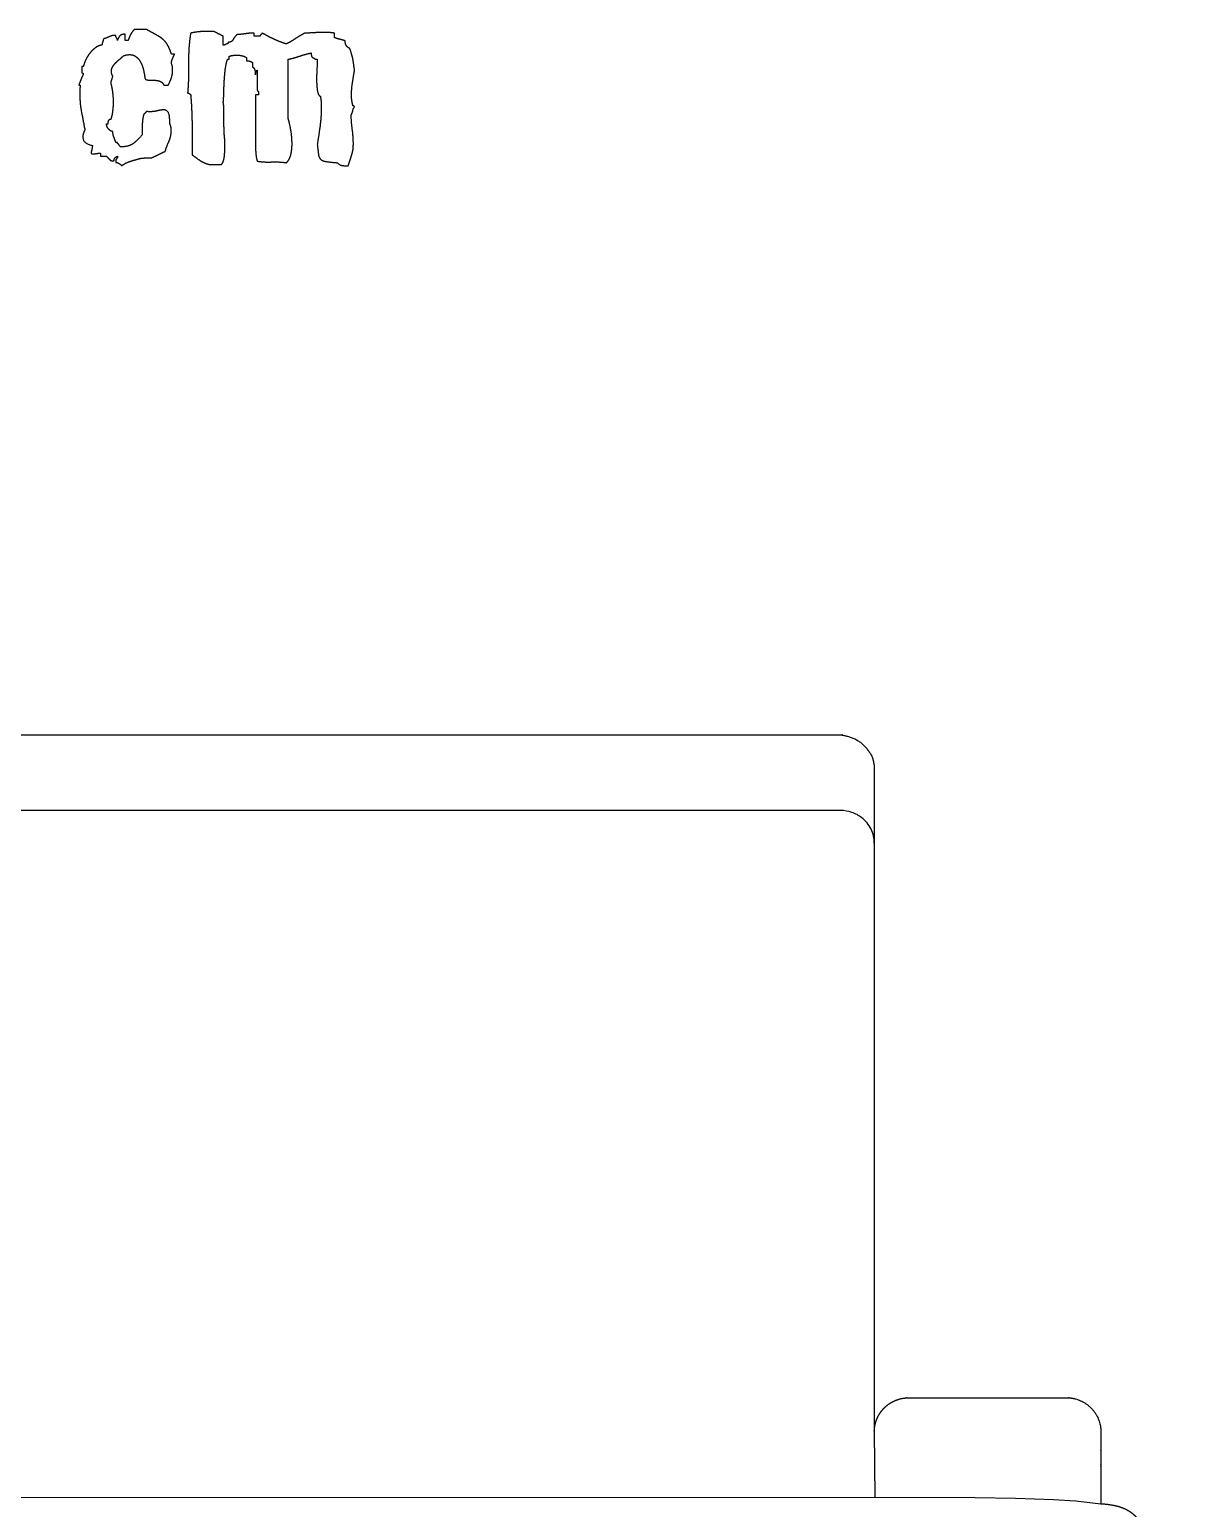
# Model space of a CAD drawing. Header units: millimetres. Extents: x 511 to 4583, y 596 to 2504.
# Drawn here: x 1216.6 to 1550.9, y 1123.2 to 1554.1 of the extents above; entities that cross this region are included whole.
import ezdxf

# ---------------------------------------------------------------- set-up
doc = ezdxf.new("R2010")
doc.units = ezdxf.units.MM
doc.layers.add('Inner', color=7, linetype='Continuous', true_color=0x3f00fe)
doc.layers.add('Outer', color=7, linetype='Continuous', true_color=0xbe00fe)

msp = doc.modelspace()

# ---------------------------------------------------------------- linework, layer by layer
at = {"layer": 'Inner'}
msp.add_line((1462.8, 1145.69), (1462.97, 1126.36), dxfattribs=at)
msp.add_lwpolyline([(864.47, 1124.57), (871.79, 1125.37), (878.26, 1125.79), (889.41, 1126.22), (901.13, 1126.36), (1195.73, 1126.43), (1196.66, 1126.43), (1197.58, 1126.43), (1492.19, 1126.36), (1503.91, 1126.22), (1515.06, 1125.79), (1521.52, 1125.37), (1528.85, 1124.57)], dxfattribs=at)
for points, degree, knots in [([(1238.12, 1551.39), (1238.12, 1551.05), (1237.92, 1550.47), (1237.71, 1549.89), (1237.71, 1549.55)], 2, [76, 76, 76, 77, 77, 78, 78, 78]), ([(1241.74, 1552.28), (1241.6, 1552.35), (1241.12, 1552.35), (1240.71, 1552.35), (1239.9, 1552)], 2, [72, 72, 72, 73, 73, 74, 74, 74]), ([(1242.21, 1550.91), (1242.21, 1551.25), (1241.98, 1551.6), (1241.74, 1551.94), (1241.74, 1552.28)], 2, [70, 70, 70, 71, 71, 72, 72, 72]), ([(1244.47, 1552.69), (1243.44, 1552.69), (1243, 1552.31), (1242.56, 1551.94), (1242.21, 1550.91)], 2, [68, 68, 68, 69, 69, 70, 70, 70]), ([(1247.13, 1554.05), (1246.44, 1553.37), (1246.07, 1552.65), (1245.69, 1551.94), (1245.35, 1550.91)], 2, [64, 64, 64, 65, 65, 66, 66, 66]), ([(1257.97, 1546.89), (1257.56, 1548.12), (1257.12, 1549), (1256.68, 1549.89), (1256.13, 1550.54), (1255.58, 1551.19), (1254.9, 1551.66), (1254.22, 1552.14), (1253.33, 1552.62)], 2, [58, 58, 58, 59, 59, 60, 60, 61, 61, 62, 62, 62]), ([(1263.57, 1553.03), (1262.88, 1548.94), (1262.95, 1544.43), (1263.02, 1539.93), (1262.68, 1535.5)], 2, [108, 108, 108, 109, 109, 110, 110, 110]), ([(1268.55, 1553.51), (1267.39, 1553.51), (1266.33, 1553.44), (1265.27, 1553.37), (1263.57, 1553.03)], 2, [106, 106, 106, 107, 107, 108, 108, 108]), ([(1277.07, 1552.62), (1276.39, 1551.94), (1275.95, 1551.15), (1275.5, 1550.37), (1274.82, 1550.37), (1274.48, 1550.37), (1274.41, 1550.09)], 2, [97, 97, 97, 98, 98, 99, 99, 100, 100, 100]), ([(1282.05, 1553.03), (1280.69, 1553.03), (1279.39, 1552.82), (1278.09, 1552.62), (1277.07, 1552.62)], 2, [95, 95, 95, 96, 96, 97, 97, 97]), ([(1284.3, 1553.03), (1284.3, 1552.69), (1284.06, 1552.58), (1283.82, 1552.48), (1283.82, 1552.14)], 2, [91, 91, 91, 92, 92, 93, 93, 93]), ([(1291.46, 1549.89), (1291.19, 1549.89), (1290.27, 1550.23), (1289.35, 1550.57), (1288.29, 1551.05), (1287.24, 1551.53), (1286.35, 1551.97), (1285.46, 1552.41), (1285.19, 1552.62)], 2, [86, 86, 86, 87, 87, 88, 88, 89, 89, 90, 90, 90]), ([(1296.85, 1553.03), (1295.49, 1552.35), (1294.16, 1551.46), (1292.83, 1550.57), (1291.46, 1549.89)], 2, [84, 84, 84, 85, 85, 86, 86, 86]), ([(1305.45, 1553.03), (1304.08, 1553.23), (1302.58, 1553.23), (1301.15, 1553.23), (1299.68, 1553.13), (1298.22, 1553.03), (1296.85, 1553.03)], 2, [81, 81, 81, 82, 82, 83, 83, 84, 84, 84]), ([(1308.59, 1550.78), (1307.56, 1551.12), (1306.85, 1551.25), (1306.13, 1551.39), (1305.45, 1551.73)], 2, [78, 78, 78, 79, 79, 80, 80, 80]), ([(1237.71, 1549.55), (1236.69, 1549.41), (1235.77, 1548.73), (1234.85, 1548.05), (1234.13, 1547.13), (1233.42, 1546.21), (1232.94, 1545.15), (1232.46, 1544.09), (1232.26, 1543.27)], 2, [78, 78, 78, 79, 79, 80, 80, 81, 81, 82, 82, 82]), ([(1257.97, 1544.16), (1257.97, 1544.84), (1258.25, 1545.49), (1258.52, 1546.14), (1258.86, 1546.89)], 2, [55, 55, 55, 56, 56, 57, 57, 57]), ([(1274.34, 1549.89), (1274, 1549.89), (1273.7, 1549.69), (1273.39, 1549.48), (1273.05, 1549.48)], 2, [101, 101, 101, 102, 102, 103, 103, 103]), ([(1291.94, 1545.39), (1293.65, 1545.73), (1295.32, 1546.31), (1296.99, 1546.89), (1298.7, 1547.23)], 2, [39, 39, 39, 40, 40, 41, 41, 41]), ([(1298.7, 1547.23), (1298.7, 1546.89), (1298.73, 1546.55), (1298.76, 1546.21), (1299.1, 1545.87)], 2, [41, 41, 41, 42, 42, 43, 43, 43]), ([(1309.95, 1548.53), (1309.27, 1548.87), (1308.93, 1549.34), (1308.59, 1549.82), (1308.59, 1550.78)], 2, [76, 76, 76, 77, 77, 78, 78, 78]), ([(1311.31, 1542.25), (1311.11, 1543.61), (1311.01, 1544.4), (1310.91, 1545.18), (1310.77, 1545.76), (1310.63, 1546.34), (1310.46, 1546.92), (1310.29, 1547.5), (1309.95, 1548.53)], 2, [72, 72, 72, 73, 73, 74, 74, 75, 75, 76, 76, 76]), ([(1240.85, 1540.54), (1240.44, 1541.23), (1240.44, 1541.91), (1240.44, 1542.59), (1240.82, 1543.21), (1241.19, 1543.82), (1241.7, 1544.36), (1242.21, 1544.91), (1242.83, 1545.39), (1243.44, 1545.87), (1243.99, 1546.41)], 2, [36, 36, 36, 37, 37, 38, 38, 39, 39, 40, 40, 41, 41, 41]), ([(1243.99, 1546.41), (1244.47, 1546.62), (1244.91, 1546.68), (1245.35, 1546.75), (1245.76, 1546.75), (1246.92, 1546.75), (1247.74, 1546.07), (1248.56, 1545.39), (1249.07, 1544.36), (1249.58, 1543.34), (1249.85, 1542.08), (1250.13, 1540.82), (1250.26, 1539.66)], 2, [41, 41, 41, 42, 42, 43, 43, 44, 44, 45, 45, 46, 46, 47, 47, 47]), ([(1257.02, 1537.88), (1257.56, 1538.84), (1257.94, 1540), (1258.31, 1541.16), (1258.31, 1542.32), (1258.31, 1543.34), (1257.97, 1544.16)], 2, [52, 52, 52, 53, 53, 54, 54, 55, 55, 55]), ([(1273.05, 1532.77), (1273.18, 1534), (1273.22, 1535.67), (1273.25, 1537.34), (1273.35, 1539.11), (1273.46, 1540.89), (1273.66, 1542.56), (1273.87, 1544.23), (1274.34, 1545.39)], 2, [8, 8, 8, 9, 9, 10, 10, 11, 11, 12, 12, 12]), ([(1274.82, 1546.27), (1275.84, 1546.62), (1276.94, 1546.62), (1277.82, 1546.62), (1278.61, 1546.41), (1279.39, 1546.21), (1279.8, 1545.87)], 2, [14, 14, 14, 15, 15, 16, 16, 17, 17, 17]), ([(1279.8, 1544.98), (1280.14, 1544.98), (1280.52, 1544.91), (1280.89, 1544.84), (1281.57, 1544.5)], 2, [18, 18, 18, 19, 19, 20, 20, 20]), ([(1299.1, 1545.87), (1299.45, 1545.87), (1299.62, 1545.63), (1299.79, 1545.39), (1300.47, 1545.39)], 2, [43, 43, 43, 44, 44, 45, 45, 45]), ([(1300.47, 1545.39), (1300.47, 1544.5), (1300.37, 1542.86), (1300.26, 1541.23), (1300.26, 1539.45), (1300.26, 1537.75), (1300.47, 1536.35), (1300.67, 1534.95), (1301.36, 1534.61)], 2, [45, 45, 45, 46, 46, 47, 47, 48, 48, 49, 49, 49]), ([(1232.26, 1541.02), (1231.91, 1540.34), (1231.61, 1539.59), (1231.3, 1538.84), (1230.96, 1537.88)], 2, [86, 86, 86, 87, 87, 88, 88, 88]), ([(1231.85, 1541.43), (1231.98, 1541.43), (1232.05, 1541.36), (1232.26, 1541.16), (1232.26, 1541.02)], 2, [84, 84, 84, 85, 85, 86, 86, 86]), ([(1240.37, 1538.29), (1240.37, 1538.98), (1240.61, 1539.59), (1240.85, 1540.2), (1240.85, 1540.54)], 2, [34, 34, 34, 35, 35, 36, 36, 36]), ([(1240.37, 1527.93), (1240.71, 1528.88), (1240.88, 1530.21), (1241.06, 1531.54), (1241.06, 1532.91), (1241.06, 1534.27), (1240.88, 1535.7), (1240.71, 1537.13), (1240.37, 1538.29)], 2, [30, 30, 30, 31, 31, 32, 32, 33, 33, 34, 34, 34]), ([(1250.26, 1539.66), (1250.74, 1539.32), (1251.53, 1539.32), (1252.31, 1539.32), (1253.13, 1539.28), (1253.95, 1539.25), (1254.66, 1538.98), (1255.38, 1538.7), (1255.72, 1537.88)], 2, [47, 47, 47, 48, 48, 49, 49, 50, 50, 51, 51, 51]), ([(1310.84, 1531.88), (1310.43, 1533.31), (1310.43, 1535.02), (1310.43, 1536.86), (1310.73, 1538.7), (1311.04, 1540.54), (1311.31, 1542.25)], 2, [69, 69, 69, 70, 70, 71, 71, 72, 72, 72]), ([(1231.37, 1537.88), (1231.3, 1537.2), (1231.27, 1536.59), (1231.23, 1535.97), (1231.23, 1535.36), (1231.23, 1532.7), (1231.71, 1530.18), (1232.19, 1527.65), (1232.73, 1524.79)], 2, [89, 89, 89, 90, 90, 91, 91, 92, 92, 93, 93, 93]), ([(1262.68, 1535.5), (1263.02, 1535.5), (1263.12, 1535.43), (1263.22, 1535.36), (1263.57, 1535.02)], 2, [110, 110, 110, 111, 111, 112, 112, 112]), ([(1263.57, 1535.02), (1263.91, 1530.65), (1263.97, 1526.32), (1264.04, 1521.99), (1264.04, 1517.49)], 2, [112, 112, 112, 113, 113, 114, 114, 114]), ([(1301.36, 1534.61), (1301.49, 1533.93), (1301.56, 1533.08), (1301.63, 1532.22), (1301.63, 1531.27), (1301.63, 1528.61), (1301.22, 1525.71), (1300.81, 1522.81), (1300.47, 1520.63)], 2, [49, 49, 49, 50, 50, 51, 51, 52, 52, 53, 53, 53]), ([(1257.49, 1526.63), (1257.49, 1529.09), (1257.05, 1529.87), (1256.61, 1530.65), (1255.65, 1530.65), (1254.9, 1530.65), (1253.88, 1530.38), (1252.86, 1530.11), (1251.49, 1530.11), (1251.29, 1530.11), (1251.12, 1530.14), (1250.95, 1530.18), (1250.74, 1530.18)], 2, [7, 7, 7, 8, 8, 9, 9, 10, 10, 11, 11, 12, 12, 13, 13, 13]), ([(1273.46, 1522.88), (1273.32, 1523.36), (1273.29, 1524.86), (1273.25, 1526.36), (1273.25, 1527.99), (1273.25, 1529.63), (1273.22, 1531.03), (1273.18, 1532.43), (1273.05, 1532.77)], 2, [4, 4, 4, 5, 5, 6, 6, 7, 7, 8, 8, 8]), ([(1310.36, 1529.22), (1310.7, 1529.9), (1310.84, 1530.52), (1310.97, 1531.13), (1311.31, 1531.47)], 2, [65, 65, 65, 66, 66, 67, 67, 67]), ([(1240.85, 1524.38), (1240.17, 1524.38), (1239.59, 1525.13), (1239.01, 1525.88), (1239.01, 1526.63)], 2, [24, 24, 24, 25, 25, 26, 26, 26]), ([(1239.49, 1526.63), (1239.49, 1526.97), (1239.55, 1527.28), (1239.62, 1527.58), (1239.96, 1527.93)], 2, [27, 27, 27, 28, 28, 29, 29, 29]), ([(1249.85, 1529.29), (1249.51, 1527.93), (1249.45, 1526.53), (1249.38, 1525.13), (1249.38, 1523.42)], 2, [14, 14, 14, 15, 15, 16, 16, 16]), ([(1256.13, 1518.51), (1256.47, 1519.81), (1257.19, 1521.41), (1257.9, 1523.01), (1257.9, 1524.72), (1257.9, 1525.67), (1257.49, 1526.63)], 2, [4, 4, 4, 5, 5, 6, 6, 7, 7, 7]), ([(1291.46, 1515.24), (1292.42, 1516.19), (1292.76, 1517.63), (1293.1, 1519.06), (1293.1, 1520.76), (1293.1, 1522.81), (1292.73, 1524.86), (1292.35, 1526.9), (1291.94, 1528.27)], 2, [34, 34, 34, 35, 35, 36, 36, 37, 37, 38, 38, 38]), ([(1310.84, 1518.85), (1310.91, 1519.33), (1310.94, 1519.81), (1310.97, 1520.29), (1310.97, 1520.83), (1310.97, 1522.81), (1310.67, 1524.92), (1310.36, 1527.04), (1310.36, 1529.22)], 2, [61, 61, 61, 62, 62, 63, 63, 64, 64, 65, 65, 65]), ([(1232.73, 1524.79), (1232.12, 1523.76), (1232.12, 1522.81), (1232.12, 1520.76), (1234.98, 1520.29)], 2, [93, 93, 93, 94, 94, 95, 95, 95]), ([(1241.74, 1521.17), (1241.4, 1522.2), (1241.12, 1522.91), (1240.85, 1523.63), (1240.85, 1524.38)], 2, [22, 22, 22, 23, 23, 24, 24, 24]), ([(1249.38, 1523.42), (1248.01, 1521.72), (1246.75, 1520.8), (1245.49, 1519.88), (1243.1, 1519.88)], 2, [16, 16, 16, 17, 17, 18, 18, 18]), ([(1272.57, 1514.76), (1273.18, 1515.58), (1273.35, 1516.94), (1273.52, 1518.31), (1273.52, 1519.74), (1273.52, 1520.63), (1273.49, 1521.41), (1273.46, 1522.2), (1273.46, 1522.88)], 2, [0, 0, 0, 1, 1, 2, 2, 3, 3, 4, 4, 4]), ([(1234.51, 1518.03), (1234.71, 1517.83), (1235.12, 1517.83), (1235.46, 1517.83), (1236.01, 1517.93), (1236.55, 1518.03), (1237.24, 1518.03)], 2, [96, 96, 96, 97, 97, 98, 98, 99, 99, 99]), ([(1239.01, 1517.15), (1239.69, 1516.47), (1240, 1516.12), (1240.31, 1515.78), (1241.26, 1515.78)], 2, [101, 101, 101, 102, 102, 103, 103, 103]), ([(1241.26, 1515.92), (1241.26, 1516.26), (1241.4, 1516.53), (1241.53, 1516.81), (1242.21, 1517.15)], 2, [104, 104, 104, 105, 105, 106, 106, 106]), ([(1242.21, 1516.67), (1241.87, 1516.33), (1241.81, 1516.19), (1241.74, 1516.06), (1241.74, 1515.37)], 2, [107, 107, 107, 108, 108, 109, 109, 109]), ([(1243.1, 1519.88), (1242.76, 1520.22), (1242.66, 1520.49), (1242.56, 1520.76), (1242.21, 1520.76)], 2, [18, 18, 18, 19, 19, 20, 20, 20]), ([(1248.01, 1516.26), (1248.76, 1516.53), (1249.58, 1516.6), (1250.4, 1516.67), (1251.22, 1516.67)], 2, [-3, -3, -3, -2, -2, -1, -1, -1]), ([(1252.11, 1516.67), (1252.58, 1516.88), (1253.23, 1517.18), (1253.88, 1517.49), (1254.46, 1517.8), (1255.04, 1518.1), (1255.52, 1518.31), (1255.99, 1518.51), (1256.13, 1518.51)], 2, [0, 0, 0, 1, 1, 2, 2, 3, 3, 4, 4, 4]), ([(1264.04, 1517.49), (1265.41, 1516.47), (1266.5, 1515.78), (1267.59, 1515.1), (1268.95, 1514.76)], 2, [114, 114, 114, 115, 115, 116, 116, 116]), ([(1282.46, 1520.22), (1282.46, 1519.19), (1282.53, 1518.14), (1282.6, 1517.08), (1282.94, 1515.72)], 2, [30, 30, 30, 31, 31, 32, 32, 32]), ([(1300.47, 1520.63), (1300.67, 1518.78), (1300.78, 1517.8), (1300.88, 1516.81), (1301.39, 1516.3), (1301.9, 1515.78), (1303.03, 1515.61), (1304.15, 1515.44), (1306.34, 1515.24)], 2, [53, 53, 53, 54, 54, 55, 55, 56, 56, 57, 57, 57]), ([(1309.47, 1514.35), (1309.81, 1515.37), (1310.15, 1516.43), (1310.5, 1517.49), (1310.84, 1518.85)], 2, [59, 59, 59, 60, 60, 61, 61, 61]), ([(1241.74, 1515.37), (1242.08, 1515.37), (1242.62, 1515.07), (1243.17, 1514.76), (1243.51, 1514.42)], 2, [109, 109, 109, 110, 110, 111, 111, 111]), ([(1243.51, 1514.42), (1244.53, 1515.17), (1245.59, 1515.54), (1246.65, 1515.92), (1248.01, 1516.26)], 2, [-5, -5, -5, -4, -4, -3, -3, -3]), ([(1282.94, 1515.72), (1284.92, 1515.37), (1287.2, 1515.48), (1289.49, 1515.58), (1291.46, 1515.24)], 2, [32, 32, 32, 33, 33, 34, 34, 34]), ([(1306.34, 1515.24), (1307.02, 1514.56), (1307.73, 1514.45), (1308.45, 1514.35), (1309.47, 1514.35)], 2, [57, 57, 57, 58, 58, 59, 59, 59]), ([(1462.8, 1316.98), (1462.8, 1317.69), (1462.64, 1319.11), (1461.68, 1321.82), (1459.58, 1324.39), (1456.34, 1326.15), (1454.14, 1326.52), (1453.04, 1326.52), (1367.58, 1326.52), (1282.12, 1326.52), (1196.66, 1326.52), (1111.2, 1326.52), (1025.73, 1326.52), (940.27, 1326.52), (939.17, 1326.52), (936.98, 1326.15), (933.73, 1324.39), (931.64, 1321.82), (930.67, 1319.11), (930.51, 1317.69), (930.51, 1316.98)], 3, [0, 0, 0, 0, 0.142857, 0.285714, 0.571429, 0.785714, 1, 1, 1, 2, 2, 2, 3, 3, 3, 3.214286, 3.428571, 3.714286, 3.857143, 4, 4, 4, 4])]:
    msp.add_open_spline(points, degree=degree, knots=knots, dxfattribs=at)
for points in [[(1239.01, 1551.6), (1238.6, 1551.39), (1238.12, 1551.39)], [(1239.9, 1552), (1239.45, 1551.8), (1239.01, 1551.6)], [(1244.47, 1550.91), (1244.47, 1551.8), (1244.47, 1552.69)], [(1250.74, 1554.05), (1248.93, 1554.05), (1247.13, 1554.05)], [(1253.33, 1552.62), (1252.04, 1553.33), (1250.74, 1554.05)], [(1270.32, 1553.51), (1269.43, 1553.51), (1268.55, 1553.51)], [(1273.05, 1552.14), (1271.61, 1552.82), (1270.32, 1553.51)], [(1273.05, 1549.48), (1273.05, 1550.81), (1273.05, 1552.14)], [(1282.05, 1552.14), (1282.05, 1552.58), (1282.05, 1553.03)], [(1283.82, 1552.14), (1282.94, 1552.14), (1282.05, 1552.14)], [(1285.19, 1552.62), (1284.75, 1552.82), (1284.3, 1553.03)], [(1305.45, 1551.73), (1305.45, 1552.38), (1305.45, 1553.03)], [(1245.35, 1550.91), (1244.91, 1550.91), (1244.47, 1550.91)], [(1258.86, 1546.89), (1258.42, 1546.89), (1257.97, 1546.89)], [(1274.41, 1550.09), (1274.34, 1550.03), (1274.34, 1549.89)], [(1232.26, 1543.27), (1232.05, 1543.27), (1231.85, 1543.27)], [(1231.85, 1543.27), (1231.85, 1542.35), (1231.85, 1541.43)], [(1274.34, 1545.39), (1274.58, 1545.39), (1274.82, 1545.39)], [(1274.82, 1545.39), (1274.82, 1545.83), (1274.82, 1546.27)], [(1279.8, 1545.87), (1279.8, 1545.42), (1279.8, 1544.98)], [(1281.57, 1544.5), (1281.57, 1543.82), (1281.57, 1543.14)], [(1281.57, 1543.14), (1282.19, 1542.86), (1282.32, 1541.98)], [(1291.94, 1528.27), (1291.94, 1536.83), (1291.94, 1545.39)], [(1282.32, 1541.98), (1282.39, 1541.43), (1282.46, 1540.89)], [(1282.46, 1540.89), (1282.46, 1541.3), (1282.53, 1541.36)], [(1282.53, 1541.36), (1282.67, 1541.98), (1282.94, 1542.25)], [(1282.94, 1542.25), (1282.94, 1539.32), (1282.94, 1536.38)], [(1230.96, 1537.88), (1231.16, 1537.88), (1231.37, 1537.88)], [(1255.72, 1537.88), (1256.37, 1537.88), (1257.02, 1537.88)], [(1283.35, 1535.02), (1282.9, 1535.02), (1282.46, 1535.02)], [(1282.46, 1535.02), (1282.46, 1527.62), (1282.46, 1520.22)], [(1282.94, 1536.38), (1283.14, 1536.18), (1283.35, 1535.97)], [(1283.35, 1535.97), (1283.35, 1535.5), (1283.35, 1535.02)], [(1250.74, 1530.18), (1250.3, 1529.73), (1249.85, 1529.29)], [(1311.04, 1531.81), (1310.97, 1531.88), (1310.84, 1531.88)], [(1311.31, 1531.47), (1311.31, 1531.75), (1311.04, 1531.81)], [(1239.01, 1526.63), (1239.25, 1526.63), (1239.49, 1526.63)], [(1239.96, 1527.93), (1240.17, 1527.93), (1240.37, 1527.93)], [(1242.21, 1521.17), (1241.98, 1521.17), (1241.74, 1521.17)], [(1242.21, 1520.76), (1242.21, 1520.97), (1242.21, 1521.17)], [(1234.98, 1520.29), (1234.75, 1519.16), (1234.51, 1518.03)], [(1237.24, 1518.03), (1237.24, 1517.59), (1237.24, 1517.15)], [(1237.24, 1517.15), (1238.12, 1517.15), (1239.01, 1517.15)], [(1242.21, 1517.15), (1242.21, 1516.91), (1242.21, 1516.67)], [(1251.22, 1516.67), (1251.66, 1516.67), (1252.11, 1516.67)], [(1241.26, 1515.78), (1241.26, 1515.85), (1241.26, 1515.92)], [(1268.95, 1514.76), (1270.76, 1514.76), (1272.57, 1514.76)]]:
    msp.add_open_spline(points, degree=2, dxfattribs=at)
at = {"layer": 'Outer'}
msp.add_rational_spline([(1462.8, 1145.69), (1462.8, 1145.69), (1462.8, 1155.7), (1462.8, 1165.7), (1462.8, 1175.7), (1462.8, 1199.25), (1462.8, 1222.79), (1462.8, 1246.34), (1462.8, 1269.89), (1462.8, 1293.43), (1462.8, 1316.98), (1462.8, 1324.26), (1462.8, 1331.53), (1462.8, 1338.81), (1462.8, 1338.87), (1462.8, 1338.93), (1462.8, 1338.98), (1462.7, 1339.97), (1462.46, 1341.99), (1460.76, 1344.5), (1458.69, 1346.65), (1455.97, 1348), (1454.03, 1348.41), (1453.04, 1348.57), (1367.58, 1348.57), (1282.12, 1348.57), (1196.66, 1348.57), (1111.2, 1348.57), (1025.73, 1348.57), (940.27, 1348.57), (939.29, 1348.41), (937.35, 1348), (934.63, 1346.65), (932.56, 1344.5), (930.86, 1341.99), (930.62, 1339.97), (930.51, 1338.98), (930.51, 1338.93), (930.51, 1338.87), (930.51, 1338.81), (930.51, 1331.53), (930.51, 1324.26), (930.51, 1316.98), (930.51, 1293.43), (930.51, 1269.89), (930.51, 1246.34), (930.51, 1222.79), (930.51, 1199.25), (930.51, 1175.7), (930.51, 1165.7), (930.51, 1155.7), (930.51, 1145.69), (930.51, 1145.69), (930.37, 1151.32), (926.38, 1155.29), (920.75, 1155.42), (905.25, 1155.43), (889.75, 1155.44), (874.26, 1155.45), (868.61, 1155.31), (864.61, 1151.32), (864.47, 1145.69), (864.47, 1138.65), (864.47, 1131.61), (864.47, 1124.57), (863.33, 1124.51), (860.74, 1124.2), (857.74, 1123.35), (854.74, 1121.58), (852.64, 1118.77), (852.4, 1116.45), (852.44, 1115.32), (852.23, 1099.85), (852.03, 1084.38), (851.83, 1068.91), (851.82, 1068.18), (851.82, 1067.45), (851.81, 1066.72), (851.81, 1065.23), (851.81, 1063.74), (851.8, 1062.25), (851.8, 1060.88), (851.8, 1059.5), (851.8, 1058.13), (851.8, 1055.86), (851.79, 1053.6), (851.79, 1051.33), (851.79, 1047.67), (851.79, 1044.01), (851.79, 1040.35), (851.78, 1038.06), (851.78, 1035.77), (851.78, 1033.47), (851.78, 1030.74), (851.78, 1028.01), (851.78, 1025.27), (851.78, 993.26), (851.78, 961.24), (851.78, 929.23), (851.77, 830.31), (851.77, 731.39), (851.76, 632.47), (851.72, 632.47), (850.45, 632.47), (848.23, 632.47), (846.05, 632.47), (845.41, 632.47), (845.37, 632.47), (845.37, 632.47), (845.25, 632.27), (845.13, 632.08), (845.01, 631.88), (844.93, 631.62), (844.85, 631.36), (844.76, 631.11), (844.75, 630.93), (844.73, 630.75), (844.71, 630.57), (844.73, 630.33), (844.76, 630.09), (844.78, 629.85), (844.89, 629.56), (845, 629.27), (845.1, 628.98), (845.19, 628.85), (845.28, 628.71), (845.37, 628.57), (845.37, 628.57), (845.41, 628.57), (845.67, 628.57), (846.45, 628.57), (847.95, 628.57), (849.87, 628.57), (852, 628.57), (854.17, 628.57), (856.5, 628.57), (858.92, 628.57), (861.34, 628.57), (863.71, 628.57), (865.87, 628.57), (867.24, 628.57), (867.9, 628.57), (869.52, 628.57), (870.93, 628.57), (871.89, 628.57), (899.74, 628.57), (899.83, 628.71), (899.92, 628.85), (900.01, 628.98), (900.12, 629.27), (900.22, 629.56), (900.33, 629.85), (900.36, 630.09), (900.38, 630.33), (900.4, 630.57), (900.39, 630.75), (900.37, 630.93), (900.35, 631.11), (900.26, 631.36), (900.18, 631.62), (900.1, 631.88), (899.98, 632.08), (899.86, 632.27), (899.74, 632.47), (899.74, 632.47), (899.7, 632.47), (899.06, 632.47), (896.88, 632.47), (894.42, 632.47), (892.85, 632.47), (892.52, 632.47), (894.62, 681.56), (896.73, 730.64), (898.83, 779.72), (899.62, 794.37), (900.41, 809.01), (901.2, 823.65), (907.72, 823.65), (914.23, 823.65), (920.75, 823.65), (921.77, 823.64), (923.77, 824.04), (926.6, 825.37), (928.53, 827.74), (930.16, 830.32), (930.36, 832.22), (930.51, 833.41), (930.51, 829.78), (930.51, 826.14), (930.51, 822.51), (1019.23, 822.51), (1107.94, 822.51), (1196.66, 822.51), (1285.37, 822.51), (1374.09, 822.51), (1462.8, 822.51), (1462.8, 826.14), (1462.8, 829.78), (1462.8, 833.41), (1462.95, 832.22), (1463.16, 830.32), (1464.79, 827.74), (1466.72, 825.37), (1469.55, 824.04), (1471.55, 823.64), (1472.57, 823.65), (1479.08, 823.65), (1485.6, 823.65), (1492.11, 823.65), (1492.9, 809.01), (1493.69, 794.37), (1494.48, 779.72), (1496.59, 730.64), (1498.69, 681.56), (1500.8, 632.47), (1500.47, 632.47), (1498.9, 632.47), (1496.44, 632.47), (1494.25, 632.47), (1493.61, 632.47), (1493.57, 632.47), (1493.57, 632.47), (1493.46, 632.27), (1493.34, 632.08), (1493.22, 631.88), (1493.13, 631.62), (1493.05, 631.36), (1492.97, 631.11), (1492.95, 630.93), (1492.93, 630.75), (1492.91, 630.57), (1492.94, 630.33), (1492.96, 630.09), (1492.99, 629.85), (1493.09, 629.56), (1493.2, 629.27), (1493.31, 628.98), (1493.4, 628.85), (1493.49, 628.71), (1493.57, 628.57), (1521.42, 628.57), (1522.38, 628.57), (1523.8, 628.57), (1525.42, 628.57), (1526.08, 628.57), (1527.45, 628.57), (1529.6, 628.57), (1531.98, 628.57), (1534.4, 628.57), (1536.81, 628.57), (1539.15, 628.57), (1541.32, 628.57), (1543.44, 628.57), (1545.36, 628.57), (1546.87, 628.57), (1547.64, 628.57), (1547.9, 628.57), (1547.94, 628.57), (1547.95, 628.57), (1548.03, 628.71), (1548.12, 628.85), (1548.21, 628.98), (1548.32, 629.27), (1548.43, 629.56), (1548.53, 629.85), (1548.56, 630.09), (1548.58, 630.33), (1548.61, 630.57), (1548.59, 630.75), (1548.57, 630.93), (1548.55, 631.11), (1548.47, 631.36), (1548.39, 631.62), (1548.3, 631.88), (1548.18, 632.08), (1548.06, 632.27), (1547.95, 632.47), (1547.95, 632.47), (1547.91, 632.47), (1547.27, 632.47), (1545.08, 632.47), (1542.87, 632.47), (1541.6, 632.47), (1541.55, 632.47), (1541.55, 731.39), (1541.54, 830.31), (1541.54, 929.23), (1541.54, 961.24), (1541.54, 993.26), (1541.53, 1025.27), (1541.53, 1028.01), (1541.53, 1030.74), (1541.53, 1033.47), (1541.53, 1035.77), (1541.53, 1038.06), (1541.53, 1040.35), (1541.53, 1044.01), (1541.53, 1047.67), (1541.52, 1051.33), (1541.52, 1053.6), (1541.52, 1055.86), (1541.52, 1058.13), (1541.52, 1059.5), (1541.51, 1060.88), (1541.51, 1062.25), (1541.51, 1063.74), (1541.51, 1065.23), (1541.5, 1066.72), (1541.5, 1067.45), (1541.49, 1068.18), (1541.49, 1068.91), (1541.29, 1084.38), (1541.08, 1099.85), (1540.88, 1115.32), (1540.92, 1116.45), (1540.67, 1118.77), (1538.57, 1121.58), (1535.57, 1123.35), (1532.58, 1124.2), (1529.99, 1124.51), (1528.85, 1124.57), (1528.85, 1131.61), (1528.85, 1138.65), (1528.85, 1145.69), (1528.7, 1151.32), (1524.7, 1155.31), (1519.06, 1155.45), (1503.56, 1155.44), (1488.06, 1155.43), (1472.57, 1155.42), (1466.94, 1155.29), (1462.95, 1151.32), (1462.8, 1145.69)], [1, 1, 1, 1, 1, 1, 1, 1, 1, 1, 1, 1, 1, 1, 1, 1, 1, 1, 1, 1, 1, 1, 1, 1, 1, 1, 1, 1, 1, 1, 1, 1, 1, 1, 1, 1, 1, 1, 1, 1, 1, 1, 1, 1, 1, 1, 1, 1, 1, 1, 1, 1, 1, 0.815968447196, 0.815968447196, 1, 1, 1, 1, 0.815968447194, 0.815968447194, 1, 1, 1, 1, 1, 1, 1, 1, 1, 1, 1, 1, 1, 1, 1, 1, 1, 1, 1, 1, 1, 1, 1, 1, 1, 1, 1, 1, 1, 1, 1, 1, 1, 1, 1, 1, 1, 1, 1, 1, 1, 1, 1, 1, 1, 1, 1, 1, 1, 1, 1, 1, 1, 1, 1, 1, 1, 1, 1, 1, 1, 1, 1, 1, 1, 1, 1, 1, 1, 1, 1, 1, 1, 1, 1, 1, 1, 1, 1, 1, 1, 1, 1, 1, 1, 1, 1, 1, 1, 1, 1, 1, 1, 1, 1, 1, 1, 1, 1, 1, 1, 1, 1, 1, 1, 1, 1, 1, 1, 1, 1, 1, 1, 1, 1, 1, 1, 1, 1, 1, 1, 1, 1, 1, 1, 1, 1, 1, 1, 1, 1, 1, 1, 1, 1, 1, 1, 1, 1, 1, 1, 1, 1, 1, 1, 1, 1, 1, 1, 1, 1, 1, 1, 1, 1, 1, 1, 1, 1, 1, 1, 1, 1, 1, 1, 1, 1, 1, 1, 1, 1, 1, 1, 1, 1, 1, 1, 1, 1, 1, 1, 1, 1, 1, 1, 1, 1, 1, 1, 1, 1, 1, 1, 1, 1, 1, 1, 1, 1, 1, 1, 1, 1, 1, 1, 1, 1, 1, 1, 1, 1, 1, 1, 1, 1, 1, 1, 1, 1, 1, 1, 1, 1, 1, 1, 1, 1, 1, 1, 1, 1, 1, 1, 1, 1, 1, 1, 1, 1, 1, 1, 1, 1, 1, 1, 1, 1, 1, 1, 1, 1, 1, 1, 1, 1, 1, 1, 1, 1, 1, 1, 1, 1, 0.815968447194, 0.815968447194, 1, 1, 1, 1, 0.815968447196, 0.815968447196, 1], degree=3, knots=[0, 0, 0, 0, 2.00963, 3.014445, 3.014445, 3.014445, 4.01926, 4.01926, 4.01926, 5.024075, 5.024075, 5.024075, 6.02889, 6.02889, 6.02889, 6.040855, 6.040855, 6.040855, 7.045673, 8.05049, 9.055308, 10.060126, 11.06493, 11.06493, 11.06493, 12.069745, 12.069745, 12.069745, 13.07456, 13.07456, 13.07456, 14.079365, 15.084183, 16.089, 17.093818, 18.098635, 18.098635, 18.098635, 18.1106, 18.1106, 18.1106, 19.115415, 19.115415, 19.115415, 20.12023, 20.12023, 20.12023, 21.125045, 21.125045, 21.125045, 22.12986, 22.12986, 22.12986, 23.134676, 38.787703, 38.787703, 38.787703, 39.792518, 39.792518, 39.792518, 55.445546, 55.445546, 55.445546, 77.189052, 77.189052, 77.189052, 78.193867, 79.198682, 80.203497, 81.208312, 82.213127, 82.213127, 82.213127, 83.217942, 83.217942, 83.217942, 84.222757, 84.222757, 84.222757, 85.227572, 85.227572, 85.227572, 86.232387, 86.232387, 86.232387, 87.237202, 87.237202, 87.237202, 88.242017, 88.242017, 88.242017, 89.246832, 89.246832, 89.246832, 90.251647, 90.251647, 90.251647, 91.256462, 91.256462, 91.256462, 92.261277, 92.261277, 92.261277, 92.265192, 92.365764, 92.466336, 92.566909, 92.581911, 92.581911, 92.581911, 93.586726, 93.586726, 93.586726, 94.591541, 94.591541, 94.591541, 95.596357, 95.596357, 95.596357, 96.601172, 96.601172, 96.601172, 97.605987, 97.605987, 97.605987, 98.610802, 98.610802, 98.610802, 98.638528, 98.673417, 98.743196, 98.812975, 98.882754, 98.938577, 98.9944, 99.050223, 99.106046, 99.161869, 99.217692, 99.273515, 99.329338, 99.329338, 99.329338, 99.468896, 99.488713, 99.488713, 99.488713, 100.493528, 100.493528, 100.493528, 101.498343, 101.498343, 101.498343, 102.503158, 102.503158, 102.503158, 103.507974, 103.507974, 103.507974, 104.512789, 104.512789, 104.512789, 105.517604, 105.517604, 105.517604, 105.532607, 105.633172, 105.733737, 105.834302, 105.860591, 105.860591, 105.860591, 106.865407, 106.865407, 106.865407, 107.870222, 107.870222, 107.870222, 108.875037, 108.875037, 108.875037, 109.879852, 110.884667, 111.889482, 112.894297, 113.899112, 113.899112, 113.899112, 114.903927, 114.903927, 114.903927, 115.908742, 115.908742, 115.908742, 116.913557, 116.913557, 116.913557, 117.918372, 117.918372, 117.918372, 118.923187, 119.928002, 120.932817, 121.937632, 122.942447, 122.942447, 122.942447, 123.947262, 123.947262, 123.947262, 124.952077, 124.952077, 124.952077, 125.956892, 125.956892, 125.956892, 125.983182, 126.083747, 126.184312, 126.284877, 126.29988, 126.29988, 126.29988, 127.304695, 127.304695, 127.304695, 128.30951, 128.30951, 128.30951, 129.314325, 129.314325, 129.314325, 130.31914, 130.31914, 130.31914, 131.323955, 131.323955, 131.323955, 132.32877, 132.32877, 132.32877, 132.348588, 132.488145, 132.488145, 132.488145, 132.543968, 132.599791, 132.655615, 132.711438, 132.767261, 132.823084, 132.878907, 132.93473, 133.004509, 133.074287, 133.144066, 133.178956, 133.206682, 133.206682, 133.206682, 134.211497, 134.211497, 134.211497, 135.216312, 135.216312, 135.216312, 136.221127, 136.221127, 136.221127, 137.225942, 137.225942, 137.225942, 138.230757, 138.230757, 138.230757, 139.235572, 139.235572, 139.235572, 139.250575, 139.351147, 139.45172, 139.552292, 139.556206, 139.556206, 139.556206, 140.561022, 140.561022, 140.561022, 141.565837, 141.565837, 141.565837, 142.570652, 142.570652, 142.570652, 143.575467, 143.575467, 143.575467, 144.580282, 144.580282, 144.580282, 145.585097, 145.585097, 145.585097, 146.589912, 146.589912, 146.589912, 147.594727, 147.594727, 147.594727, 148.599542, 148.599542, 148.599542, 149.604357, 149.604357, 149.604357, 150.609172, 151.613987, 152.618802, 153.623617, 154.628432, 154.628432, 154.628432, 176.371938, 176.371938, 176.371938, 192.024965, 192.024965, 192.024965, 193.02978, 193.02978, 193.02978, 208.682808, 208.682808, 208.682808, 208.682808], dxfattribs=at)

doc.saveas('drawing.dxf')
